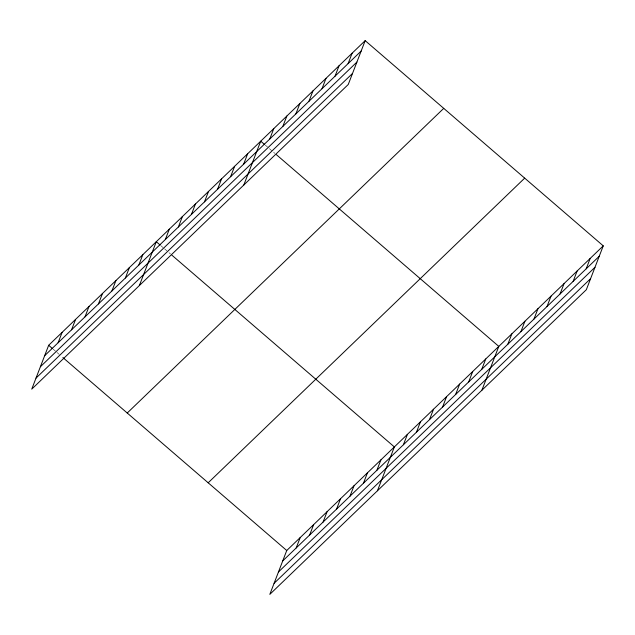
<?xml version="1.0" encoding="UTF-8"?>
<svg xmlns="http://www.w3.org/2000/svg" width="635" height="635" viewBox="0 0 635 635"><rect width="100%" height="100%" fill="white"/><g stroke="black" fill="none" stroke-linecap="round" stroke-linejoin="round"><path stroke-width="0.48" stroke-dasharray="3.17 2.38" d="M265.216 145.05L274.939 153.432M160.766 245.586L163.759 248.166M164.513 248.809L168.251 252.031M168.997 252.682L170.498 253.968M53.157 349.171L56.15 351.75M56.896 352.393L60.642 355.616"/><path stroke-width="0.95" d="M365.173 40.64L48.665 345.297L31.75 389.144L348.258 84.487L365.173 40.64L603.25 245.856L586.335 289.703L269.827 594.36L286.742 550.513L603.25 245.856M58.11 342.749L62.119 332.351M71.557 329.803L75.573 319.405M85.011 316.849L89.019 306.459M98.465 303.903L102.473 293.505M111.911 290.957L115.927 280.559M125.365 278.011L129.373 267.613M138.819 265.057L142.827 254.667M139.359 285.559L156.281 241.713L160.02 244.943M165.322 239.546L169.339 229.148M178.379 226.981L182.388 216.583M191.437 214.408L195.445 204.01M204.494 201.843L208.502 191.445M217.551 189.278L221.559 178.88M230.6 176.705L234.617 166.314M243.657 164.14L247.674 153.741M243.808 185.023L260.723 141.176L264.47 144.399M269.772 139.009L273.78 128.611M282.829 126.436L286.837 116.046M295.878 113.871L299.895 103.473M308.935 101.306L312.952 90.908M321.993 88.741L326.009 78.343M335.05 76.168L339.058 65.77M348.107 63.603L352.115 53.205M296.188 547.965L300.196 537.567M309.634 535.019L313.65 524.621M323.088 522.065L327.096 511.667M336.542 509.119L340.55 498.721M349.988 496.173L354.005 485.775M363.442 483.227L367.451 472.829M376.896 470.273L380.905 459.875M377.436 490.776L394.359 446.929L171.99 255.262M403.4 444.762L407.416 434.364M416.457 432.189L420.465 421.799M429.514 419.624L433.522 409.226M442.571 407.059L446.58 396.661M455.628 394.494L459.637 384.096M468.678 381.921L472.694 371.531M481.735 369.356L485.751 358.958M481.886 390.239L498.8 346.392L276.439 154.718M507.849 344.226L511.858 333.827M520.906 331.653L524.915 321.254M533.956 319.087L537.972 308.689M547.013 306.522L551.029 296.124M560.07 293.949L564.086 283.559M573.127 281.384L577.136 270.986M586.184 268.819L590.193 258.421M44.656 355.695L361.164 51.038M40.394 366.736L356.902 62.071M36.012 378.111L352.512 73.446M127.23 413.02L443.738 108.363M208.177 482.79L524.685 178.133M282.734 560.911L599.242 256.254M278.471 571.952L594.979 267.287M274.09 583.319L590.59 278.662M48.665 345.297L52.411 348.528M62.889 357.553L286.742 550.513"/></g></svg>
